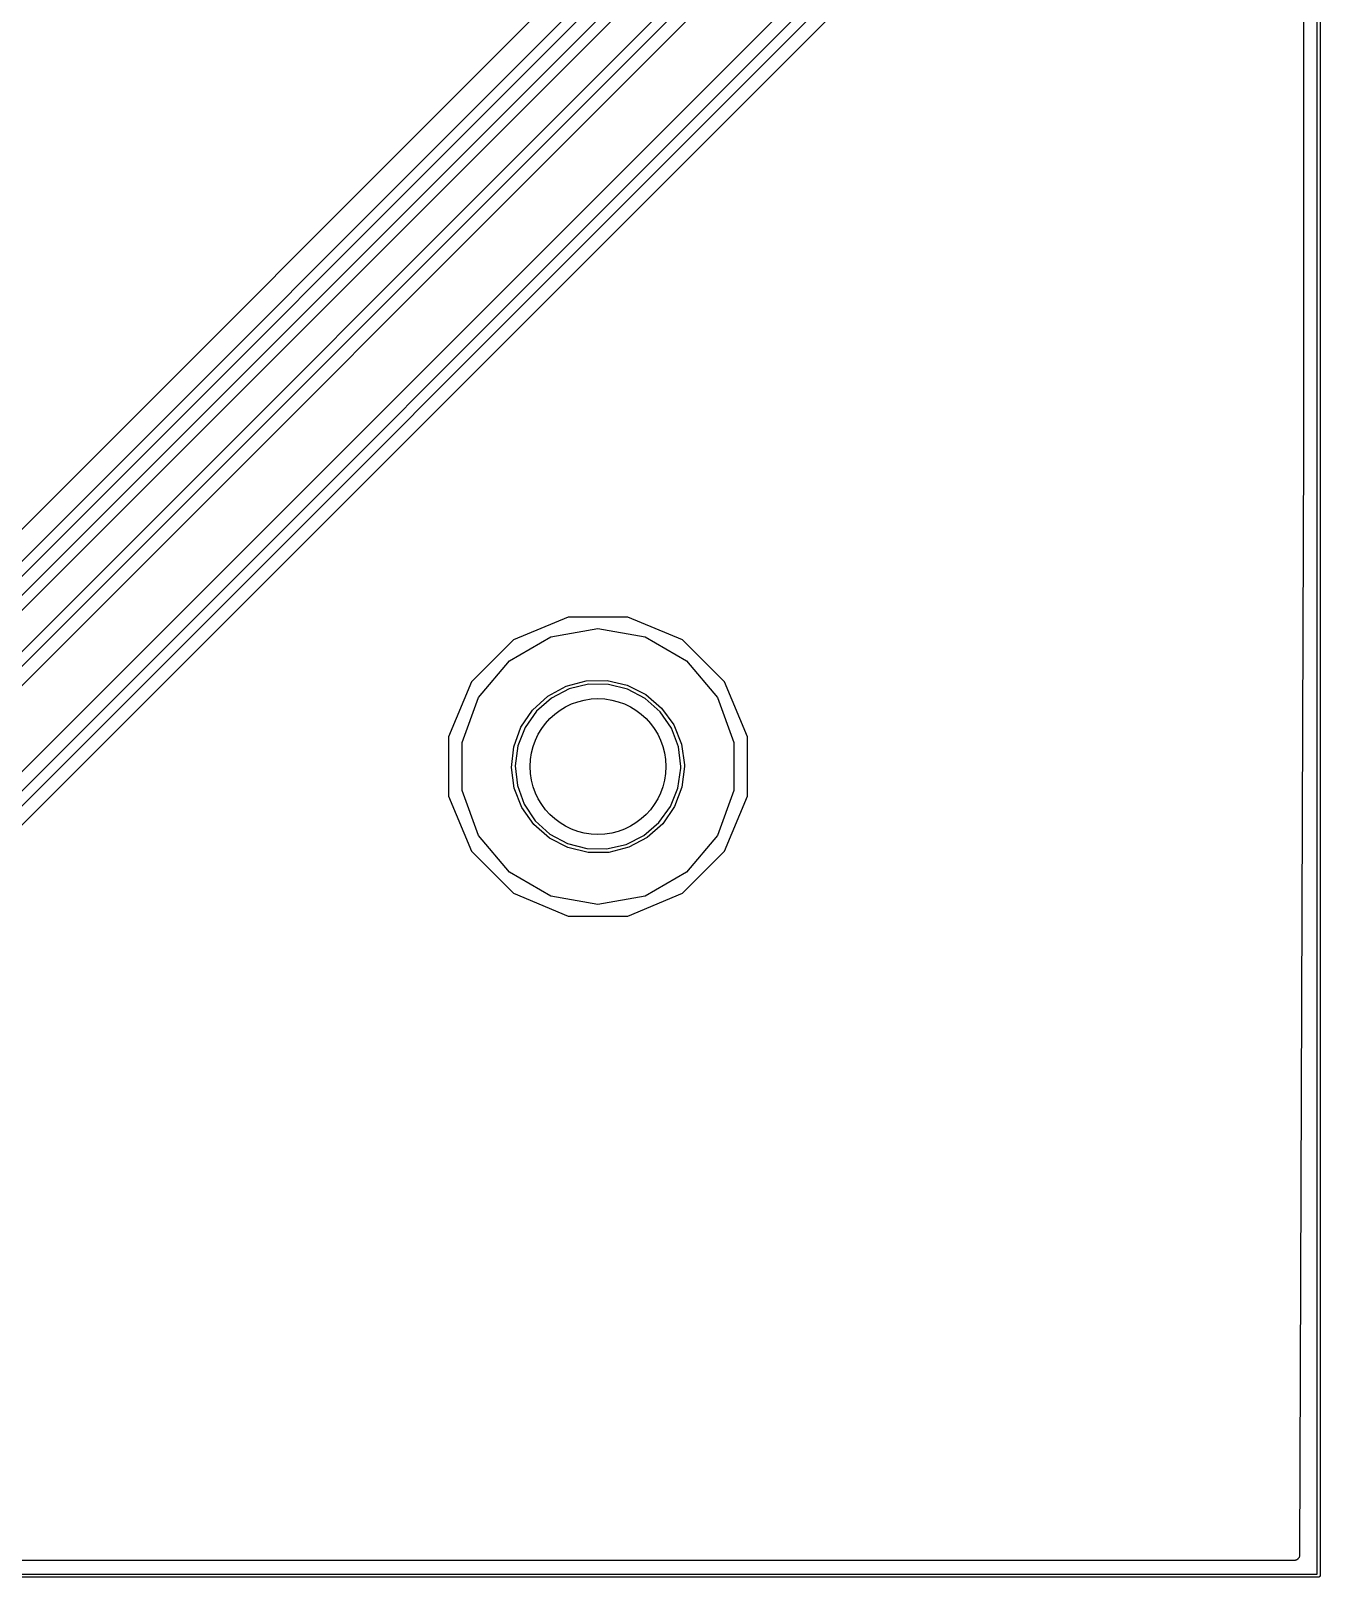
# Model space of a CAD drawing. Extents: x 81 to 178, y -172 to -32.
# Drawn here: x 135.6 to 178.4, y -172.1 to -120.9 of the extents above; entities that cross this region are included whole.
import ezdxf

# ---------------------------------------------------------------- set-up
doc = ezdxf.new("R2010")
doc.units = 0
doc.header["$MEASUREMENT"] = 0
doc.layers.add('BLACK', color=7, linetype='CONTINUOUS')

msp = doc.modelspace()

# ---------------------------------------------------------------- linework, layer by layer
at = {"layer": 'BLACK', "linetype": 'CONTINUOUS'}
for p, q in [((178.258, -172.035), (178.258, -32.054)), ((178.358, -31.9952), (178.358, -172.094)), ((177.808, -101.267), (177.808, -134.768)), ((173.418, -107.384), (116.505, -164.297)), ((116.641, -164.798), (173.919, -107.52)), ((174.212, -107.721), (116.842, -165.091)), ((116.095, -158.867), (166.83, -108.132)), ((167.123, -108.333), (116.296, -159.16)), ((138.425, -144.145), (174.48, -108.09)), ((117.029, -159.79), (168.099, -108.72)), ((168.346, -108.967), (117.23, -160.083)), ((117.599, -160.351), (168.469, -109.48)), ((115.763, -158.067), (160.616, -113.214)), ((160.909, -113.416), (115.965, -158.36)), ((158.687, -114.083), (115.504, -157.266)), ((177.808, -134.769), (177.679, -171.411)), ((177.808, -134.768), (177.808, -134.769)), ((177.808, -134.769), (177.808, -134.769)), ((153.447, -140.338), (151.628, -141.092)), ((152.869, -140.994), (154.432, -140.719)), ((155.417, -140.338), (153.447, -140.338)), ((154.432, -140.719), (155.995, -140.994)), ((157.236, -141.092), (155.417, -140.338)), ((151.628, -141.092), (150.236, -142.484)), ((151.495, -141.788), (152.869, -140.994)), ((155.995, -140.994), (157.369, -141.788)), ((158.628, -142.484), (157.236, -141.092)), ((150.475, -143.003), (151.495, -141.788)), ((157.369, -141.788), (158.389, -143.003)), ((150.236, -142.484), (149.482, -144.303)), ((152.773, -142.953), (153.378, -142.625)), ((153.476, -142.716), (152.89, -143.018)), ((153.378, -142.625), (154.043, -142.45)), ((154.117, -142.562), (153.476, -142.716)), ((154.043, -142.45), (154.731, -142.44)), ((154.776, -142.566), (154.117, -142.562)), ((154.731, -142.44), (155.402, -142.593)), ((155.415, -142.726), (154.776, -142.566)), ((155.402, -142.593), (156.017, -142.903)), ((155.998, -143.035), (155.415, -142.726)), ((159.382, -144.303), (158.628, -142.484)), ((149.932, -144.495), (150.475, -143.003)), ((152.264, -143.417), (152.773, -142.953)), ((152.89, -143.018), (152.393, -143.452)), ((156.49, -143.473), (155.998, -143.035)), ((156.017, -142.903), (156.54, -143.349)), ((156.54, -143.349), (156.942, -143.908)), ((158.389, -143.003), (158.932, -144.495)), ((151.88, -143.988), (152.264, -143.417)), ((152.393, -143.452), (152.014, -143.991)), ((156.864, -144.017), (156.49, -143.473)), ((156.942, -143.908), (157.198, -144.547)), ((117.211, -165.359), (138.425, -144.145)), ((138.425, -144.145), (138.425, -144.145)), ((149.482, -144.303), (149.482, -146.273)), ((151.644, -144.634), (151.88, -143.988)), ((152.014, -143.991), (151.774, -144.606)), ((157.097, -144.633), (156.864, -144.017)), ((159.382, -146.273), (159.382, -144.303)), ((149.932, -146.081), (149.932, -144.495)), ((151.568, -145.318), (151.644, -144.634)), ((151.774, -144.606), (151.688, -145.259)), ((157.176, -145.288), (157.097, -144.633)), ((157.198, -144.547), (157.295, -145.228)), ((158.932, -144.495), (158.932, -146.081)), ((151.658, -146), (151.568, -145.318)), ((151.688, -145.259), (151.76, -145.915)), ((157.082, -145.998), (157.175, -145.345)), ((157.175, -145.345), (157.176, -145.288)), ((157.296, -145.288), (157.213, -145.971)), ((157.295, -145.228), (157.296, -145.288)), ((151.76, -145.915), (151.987, -146.534)), ((149.482, -146.273), (150.236, -148.092)), ((150.475, -147.573), (149.932, -146.081)), ((151.908, -146.641), (151.658, -146)), ((156.837, -146.61), (157.082, -145.998)), ((157.213, -145.971), (156.97, -146.615)), ((158.932, -146.081), (158.389, -147.573)), ((158.628, -148.092), (159.382, -146.273)), ((152.304, -147.204), (151.908, -146.641)), ((151.987, -146.534), (152.355, -147.081)), ((156.452, -147.145), (156.837, -146.61)), ((156.97, -146.615), (156.58, -147.182)), ((152.822, -147.657), (152.304, -147.204)), ((152.355, -147.081), (152.842, -147.525)), ((155.951, -147.574), (156.452, -147.145)), ((156.58, -147.182), (156.067, -147.64)), ((151.495, -148.788), (150.475, -147.573)), ((153.434, -147.972), (152.822, -147.657)), ((152.842, -147.525), (153.422, -147.839)), ((153.422, -147.839), (154.06, -148.007)), ((154.103, -148.133), (153.434, -147.972)), ((154.06, -148.007), (154.719, -148.017)), ((154.719, -148.017), (155.361, -147.87)), ((155.458, -147.962), (154.791, -148.129)), ((155.361, -147.87), (155.951, -147.574)), ((156.067, -147.64), (155.458, -147.962)), ((158.389, -147.573), (157.369, -148.788)), ((150.236, -148.092), (151.628, -149.484)), ((154.791, -148.129), (154.103, -148.133)), ((157.236, -149.484), (158.628, -148.092)), ((152.869, -149.582), (151.495, -148.788)), ((157.369, -148.788), (155.995, -149.582)), ((151.628, -149.484), (153.447, -150.238)), ((155.417, -150.238), (157.236, -149.484)), ((154.432, -149.857), (152.869, -149.582)), ((155.995, -149.582), (154.432, -149.857)), ((153.447, -150.238), (155.417, -150.238)), ((177.576, -171.567), (177.563, -171.574)), ((177.59, -171.562), (177.576, -171.567)), ((177.602, -171.552), (177.59, -171.562)), ((177.616, -171.544), (177.602, -171.552)), ((177.626, -171.533), (177.616, -171.544)), ((177.637, -171.523), (177.626, -171.533)), ((177.645, -171.509), (177.637, -171.523)), ((177.655, -171.498), (177.645, -171.509)), ((177.66, -171.483), (177.655, -171.498)), ((177.668, -171.47), (177.66, -171.483)), ((177.671, -171.455), (177.668, -171.47)), ((177.676, -171.44), (177.671, -171.455)), ((177.679, -171.411), (177.676, -171.425)), ((177.676, -171.425), (177.676, -171.44)), ((81.584, -172.035), (178.258, -172.035)), ((177.504, -171.585), (82.209, -171.585)), ((177.518, -171.582), (177.504, -171.585)), ((177.533, -171.582), (177.518, -171.582)), ((177.548, -171.577), (177.533, -171.582)), ((177.563, -171.574), (177.548, -171.577)), ((178.317, -172.135), (81.5252, -172.135)), ((178.321, -172.133), (178.317, -172.135)), ((178.325, -172.133), (178.321, -172.133)), ((178.329, -172.13), (178.325, -172.133)), ((178.333, -172.129), (178.329, -172.13)), ((178.337, -172.126), (178.333, -172.129)), ((178.341, -172.124), (178.337, -172.126)), ((178.343, -172.12), (178.341, -172.124)), ((178.347, -172.118), (178.343, -172.12)), ((178.349, -172.114), (178.347, -172.118)), ((178.352, -172.11), (178.349, -172.114)), ((178.353, -172.106), (178.352, -172.11)), ((178.356, -172.102), (178.353, -172.106)), ((178.358, -172.094), (178.356, -172.098)), ((178.356, -172.098), (178.356, -172.102))]:
    msp.add_line(p, q, dxfattribs=at)
at = {"layer": 'BLACK'}
msp.add_circle((154.432, -145.288), 2.25, dxfattribs=at)
msp.add_circle((154.432, -145.288), 2.25, dxfattribs=at)

doc.saveas('drawing.dxf')
